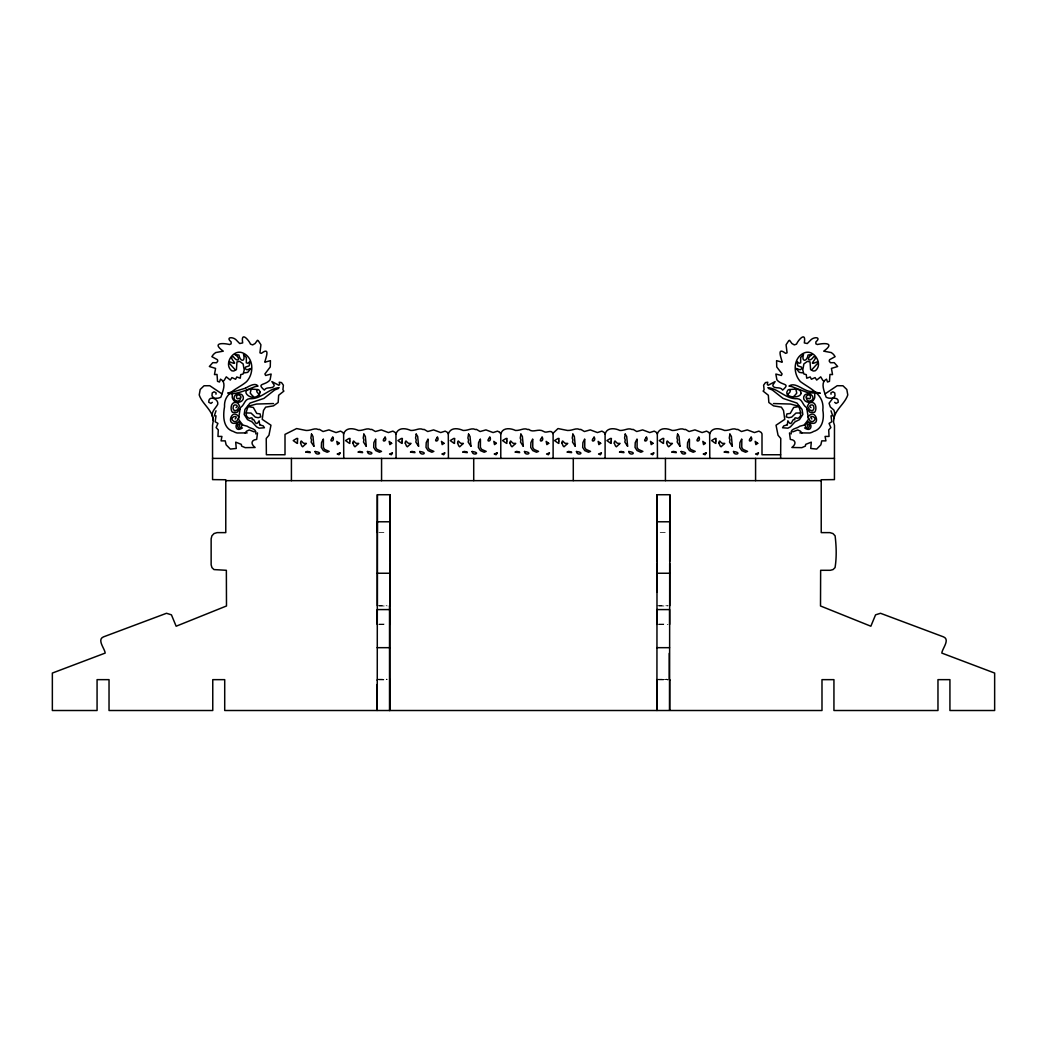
<?xml version="1.0" encoding="UTF-8"?>
<svg xmlns="http://www.w3.org/2000/svg" width="1047" height="1047" viewBox="0 0 1047 1047"><rect width="100%" height="100%" fill="white"/><g stroke="black" fill="none" stroke-linecap="round" stroke-linejoin="round"><path stroke-width="0.75" stroke-dasharray="5 3.75" d="M378.909 532.504L386.932 532.4M660.225 532.504L668.248 532.4M377.365 605.742L386.88 605.742M657.097 605.742L668.208 605.742M379.21 605.977L388.057 605.977M658.943 605.977L667.79 605.977M379.119 624.077L387.05 624.077M658.851 624.077L666.782 624.077M378.792 624.405L386.709 624.405M658.524 624.405L668.038 624.405M377.561 679.228L387.076 679.215M657.228 679.281L666.808 679.215M378.844 679.529L387.076 679.464M658.576 679.529L668.078 679.529L656.927 679.595M377.561 679.568L387.063 679.568M378.765 679.843L386.696 679.935M658.498 679.843L668.012 679.935"/><path stroke-width="1.5" d="M377.247 680.288L377.195 679.935M390.047 605.742L390.047 494.721L377.365 494.721L377.247 710.246M389.929 680.288L389.864 679.935M389.955 563.325L389.89 624.405L389.877 609.59L377.195 609.59L377.208 624.405M389.955 561.558L390.047 494.734M656.979 680.288L656.993 679.568L656.979 710.246M657.006 563.325L656.914 710.468L656.862 684.476M657.006 561.558L657.097 494.734L669.779 494.721L669.779 495.768M669.596 709.866L669.687 563.325M669.648 680.288L669.661 679.568L669.648 710.246M669.687 561.558L669.727 521.786L657.045 521.786L657.058 532.504M377.313 522.505L377.313 521.786L389.994 521.786L390.008 532.504M389.994 522.505L389.994 521.786M389.877 609.59L389.929 710.389M669.779 494.734L669.74 532.504L669.727 522.453M656.94 624.405L656.927 609.59L669.609 609.59L669.622 624.405M780.63 458.403L780.761 438.457L778.039 435.251L776.049 425.213L784.766 419.363L783.522 410.503L781.376 407.152L773.55 405.87L768.838 402.493L768.341 395.243L763.132 391.12L764.101 389.72L763.616 385.165L765.475 382.587L767.791 382.207L767.294 384.445L768.145 385.257L775.133 381.579L772.778 385.139C773.262 389.68 780.552 385.977 782.646 390.086C791.009 382.822 782.03 385.911 776.913 379.865L775.853 374.041L781.337 375.467L782.096 373.962L776.743 366.96L776.573 360.652L782.227 362.223C781.023 357.38 776.521 346.452 785.63 353.363L787.069 352.813L786.075 344.764L788.823 340.602L789.608 340.327L791.912 343.521L794.346 344.895L796.518 344.11C798.612 339.359 806.334 331.153 804.318 342.906L807.289 343.547L811.32 339.45C814.867 336.545 821.476 337.239 815.849 341.95L815.901 343.848L817.38 344.515C825.101 342.749 835.192 342.984 823.727 351.164L831.331 352.577L833.517 354.383L835.126 356.661L829.577 359.71L829.198 361.084L830.415 362.733L834.237 362.668L837.652 366.502L831.436 368.413L832.522 374.59L829.957 374.446L829.473 381.344L827.496 382.011L826.515 379.145C820.377 382.155 823.91 390.452 825.638 395.766A26.816 26.816 0 0 0 826.135 397.101L826.345 397.31A17.681 17.681 0 0 0 829.002 398.174C832.339 398.527 838.948 396.643 838.228 402.284L836.029 403.409L834.668 402.323M255.848 433.955C256.777 428.249 250.73 428.917 247.759 426.626A1.688 1.688 0 0 0 246.909 426.142L243.506 425.239A12.315 12.315 0 0 1 242.106 424.231L238.494 419.258L240.103 408.84A4.999 4.999 0 0 1 240.679 407.375C244.566 405.058 244.488 398.907 249.814 398.685C261.109 399.378 268.464 388.594 279.156 387.626M832.81 398.279L829.067 403.239L830.297 406.943L833.883 410.084L834.655 412.518L833.53 422.111L834.472 425.331L834.433 479.618L821.214 479.748L821.228 532.622L829.891 532.622L832.967 533.551L835.1 535.828C836.37 546.154 836.736 557.318 835.048 567.618L833.032 569.581L830.284 570.301L820.639 570.301L820.508 605.977L870.855 626.224L875.567 614.838L880.501 613.28L943.517 636.877C950.427 639.652 941.92 649.088 941.842 653.092L994.65 673.064L994.65 710.507L949.93 710.507L949.93 679.647L937.968 679.647L937.968 710.507L833.936 710.507L833.936 679.647L821.987 679.647L821.987 710.507L224.712 710.507L224.712 679.647L212.763 679.647L212.763 710.507L109.032 710.507L109.032 679.647L97.07 679.647L97.07 710.507L52.35 710.507L52.35 673.064L105.158 653.092C105.08 649.088 96.573 639.652 103.483 636.877L166.499 613.28L171.433 614.838L176.145 626.224L226.492 605.977L226.361 570.301L213.968 569.581L211.952 567.618L211.141 564.843L211.141 538.812L211.9 535.828L214.033 533.551L217.109 532.622L225.772 532.622L225.786 479.748L212.567 479.618L212.528 425.331L213.261 420.488A47.377 47.377 0 0 0 213.13 418.591C210.041 412.204 215.211 409.05 217.711 404.351C218.954 398.645 208.222 394.863 208.772 402.284L210.97 403.409L212.332 402.323M323.431 439.478L323.366 447.357L324.635 449.412L329.164 451.388L327.148 452.239L323.392 450.59L321.337 447.422L321.534 442.619L323.261 439.112M375.768 439.478L375.703 447.357L376.972 449.412L381.501 451.388L379.485 452.239L375.729 450.59L373.687 447.422L373.884 442.619L375.598 439.112M428.118 439.478L428.053 447.357L429.322 449.412L433.851 451.388L431.835 452.239L428.079 450.59L426.024 447.422L426.221 442.619L427.948 439.112M480.455 439.478L480.39 447.357L481.659 449.412L486.188 451.388L484.172 452.239L480.416 450.59L478.374 447.422L478.571 442.619L480.285 439.112M532.805 439.478L532.74 447.357L534.009 449.412L538.538 451.388L536.522 452.239L532.766 450.59L530.711 447.422L530.908 442.619L532.635 439.112M584.789 439.478L584.723 447.357L585.993 449.412L590.521 451.388L588.506 452.239L584.75 450.59L582.695 447.422L582.904 442.619L584.619 439.112M637.139 439.478L637.073 447.357L638.343 449.412L642.871 451.388L640.843 452.239L637.1 450.59L635.045 447.422L635.241 442.619L636.969 439.112M689.476 439.478L689.41 447.357L690.68 449.412L695.208 451.388L693.193 452.239L689.436 450.59L687.382 447.422L687.591 442.619L689.306 439.112M741.826 439.478L741.76 447.357L743.03 449.412L747.558 451.388L745.529 452.239L741.786 450.59L739.732 447.422L739.928 442.619L741.656 439.112M343.743 458.403L343.612 433.955A5.34 5.34 0 0 0 342.67 432.346L340.524 431.128L336.048 432.555L328.915 429.898L323.052 431.521L319.44 429.388A9.776 9.776 0 0 0 318.445 429.545C315.029 427.778 312.098 429.964 308.289 430.369A51.447 51.447 0 0 1 306.117 430.461L296.615 428.563L285.006 434.387L285.006 454.751L266.37 454.751L266.239 438.457L268.961 435.251L270.951 425.213L262.234 419.363L263.478 410.503L265.624 407.152L273.45 405.87L278.162 402.493L278.659 395.243L283.868 391.12L282.899 389.72L283.384 385.165L281.525 382.587L279.209 382.207L279.706 384.445L278.855 385.257L271.867 381.579L274.222 385.139C273.738 389.68 266.448 385.977 264.354 390.086C255.992 382.822 264.97 385.911 270.087 379.865L271.147 374.041L265.663 375.467L264.904 373.962L270.257 366.96L270.427 360.652L264.773 362.223C265.977 357.38 270.479 346.452 261.37 353.363L259.931 352.813L260.925 344.764L258.177 340.602L257.392 340.327L255.088 343.521L252.654 344.895L250.482 344.11C248.388 339.359 240.666 331.153 242.682 342.906L239.711 343.547L235.68 339.45C232.133 336.545 225.524 337.239 231.151 341.95L231.099 343.848L229.62 344.515C221.899 342.749 211.808 342.984 223.273 351.164L215.669 352.577L213.483 354.383L211.874 356.661L217.423 359.71L217.802 361.084L216.585 362.733L212.763 362.668L209.348 366.502L215.564 368.413L214.478 374.59L217.043 374.446L217.527 381.344L219.504 382.011L220.485 379.145C226.623 382.155 223.09 390.452 221.362 395.766A26.816 26.816 0 0 1 220.865 397.101L220.655 397.31A17.681 17.681 0 0 1 217.998 398.174L214.19 398.279M273.529 403.553L256.567 404.037L248.348 406.197A11.609 11.609 0 0 0 247.93 406.93C246.87 410.215 244.304 415.515 248.244 417.871A4.554 4.554 0 0 0 249.814 418.342C251.28 417.504 253.047 417.557 252.196 419.808C255.141 417.321 254.827 428.38 259.146 420.802L259.708 424.794M500.78 458.403L500.78 434.387C502.063 427.346 510.386 427.935 515.49 430.461A51.447 51.447 0 0 0 517.663 430.369C521.471 429.964 524.403 427.778 527.819 429.545A9.776 9.776 0 0 1 528.814 429.388C533.054 433.327 538.446 427.987 543.629 431.456C546.508 433.916 551.913 428.393 553.117 434.387L553.117 458.403M257.51 432.895L256.685 439.4C251.319 439.832 250.259 443.863 255.115 447.501L245.194 447.658L241.608 446.101L241.334 444.373L235.706 442.148L236.256 448.469L230.34 449.084L226.139 444.831L225.236 440.866L221.074 440.866L221.925 436.429L217.972 436.429L218.286 429.898L216.14 427.595L217.946 423.407L215.185 421.732L216.009 415.842L214.308 415.842L216.009 410.777M232.29 393.698L232.238 397.35A6.19 6.19 0 0 0 232.866 399.09C234.449 403.252 240.954 403.344 242.969 399.601A4.672 4.672 0 0 0 243.192 396.656C242.106 392.167 233.926 393.515 233.991 397.873A5.405 5.405 0 0 0 234.685 400.019L237.512 401.237A6.347 6.347 0 0 0 239.842 400.216L240.993 397.101A3.704 3.704 0 0 0 239.698 395.413C235.575 392.507 235.483 401.341 239.331 398.096M313.943 446.323L312.988 436.455L311.469 433.968M366.293 446.323L365.338 436.455L363.819 433.968M418.63 446.323L417.674 436.455L416.156 433.968M470.98 446.323L470.024 436.455L468.506 433.968M523.317 446.323L522.361 436.455L520.843 433.968M575.3 446.323L574.345 436.455L572.84 433.968M627.65 446.323L626.695 436.455L625.177 433.968M679.987 446.323L679.032 436.455L677.527 433.968M732.337 446.323L731.382 436.455L729.864 433.968M257.052 389.824L256.881 390.413A2.866 2.866 0 0 0 256.999 391.958L259.577 395.007M833.87 418.591C835.689 409.089 844.824 403.841 847.782 394.915L846.801 389.471L842.953 385.767L837.194 385.715L825.101 393.868M796.898 361.359L797.827 365.861L801.335 367.013L801.976 368.609L800.065 369.787L796.139 368.426M803.507 354.462C801.099 361.712 806.805 362.471 808.062 355.012L812.066 354.58C805.876 358.087 808.559 363.793 813.768 356.608L814.867 356.713C817.956 358.728 806.138 366.633 817.301 361.817L817.982 362.956L811.791 369.787M251.084 389.523L250.22 393.109L252.628 395.949A16.372 16.372 0 0 0 253.479 396.473L253.557 396.512M343.612 433.955C345.89 427.15 353.245 428.144 358.454 430.461A51.447 51.447 0 0 0 360.639 430.369C364.448 429.964 367.366 427.778 370.795 429.545A9.776 9.776 0 0 1 371.777 429.388L375.402 431.521L381.265 429.898L388.398 432.555L392.874 431.128L395.007 432.346A5.34 5.34 0 0 1 395.949 433.955L396.093 458.403M395.949 433.955C398.24 427.15 405.595 428.144 410.804 430.461A51.447 51.447 0 0 0 412.976 430.369C416.785 429.964 419.716 427.778 423.132 429.545A9.776 9.776 0 0 1 424.127 429.388L427.739 431.521L433.602 429.898L440.735 432.555L445.211 431.128L447.357 432.346A5.34 5.34 0 0 1 448.299 433.955L448.43 458.403M448.299 433.955C450.576 427.15 457.932 428.144 463.14 430.461A51.447 51.447 0 0 0 465.326 430.369C469.135 429.964 472.053 427.778 475.482 429.545A9.776 9.776 0 0 1 476.464 429.388L480.089 431.521L485.952 429.898L493.085 432.555L497.561 431.128L499.694 432.346M605.101 458.403L605.101 434.387C606.396 427.346 614.72 427.935 619.824 430.461A51.447 51.447 0 0 0 621.997 430.369C625.805 429.964 628.737 427.778 632.152 429.545A9.776 9.776 0 0 1 633.147 429.388L636.759 431.521L642.622 429.898L649.755 432.555L654.231 431.128L656.377 432.346A5.34 5.34 0 0 1 657.32 433.955L657.451 458.403M657.32 433.955C659.597 427.15 666.952 428.144 672.161 430.461A51.447 51.447 0 0 0 674.347 430.369C678.155 429.964 681.073 427.778 684.502 429.545A9.776 9.776 0 0 1 685.484 429.388L689.096 431.521L694.959 429.898L702.105 432.555L706.581 431.128L708.714 432.346A5.34 5.34 0 0 1 709.657 433.955L709.787 458.403M709.657 433.955C711.947 427.15 719.302 428.144 724.511 430.461A51.447 51.447 0 0 0 726.683 430.369C730.492 429.964 733.423 427.778 736.839 429.545A9.776 9.776 0 0 1 737.834 429.388L741.446 431.521L747.309 429.898L754.442 432.555L758.918 431.128L761.064 432.346A5.34 5.34 0 0 1 762.007 433.955L761.994 454.751L780.63 454.751M250.861 368.426L247.72 372.366L244.475 372.863M243.493 354.462L246.359 357.524L246.32 362.812L247.864 363.27L250.102 361.359M240.129 408.762L237.067 412.309L232.46 412.361C229.843 409.403 230.916 401.59 235.981 402.48A8.297 8.297 0 0 1 238.009 403.278L239.527 406.014L237.486 409.665A4.646 4.646 0 0 1 235.837 410.555L234.214 410.555L233.141 408.84A4.712 4.712 0 0 1 233.206 407.034C233.141 402.99 240.025 405.529 236.033 407.636M245.077 432.895L246.058 431.888A20.403 20.403 0 0 0 246.516 431.22L249.225 429.951L254.303 431.888M215.957 394.222L216.114 392.926L214.138 391.774L212.214 392.913L211.991 395.831L213.928 398.226M239.423 426.378L239.828 424.532L237.695 424.899A1.374 1.374 0 0 0 237.381 425.645L238.166 427.503A2.709 2.709 0 0 0 239.096 428.014L240.731 427.713L241.975 425.344A1.819 1.819 0 0 0 242.027 424.558C234.829 417.635 233.167 434.309 242.446 427.909M552.79 433.497L557.999 428.563L567.474 430.461A51.447 51.447 0 0 0 569.66 430.369C573.468 429.964 576.387 427.778 579.816 429.545A9.776 9.776 0 0 1 580.797 429.388L584.409 431.521L590.272 429.898L597.418 432.555L601.894 431.128L604.027 432.346A5.34 5.34 0 0 1 604.97 433.955M238.912 421.666L238.755 421.784A11.399 11.399 0 0 1 236.687 422.857C225.262 426.731 231.858 407.152 238.664 416.706A2.5 2.5 0 0 1 238.585 417.818L236.91 420.999L234.999 421.627A3.586 3.586 0 0 1 233.507 421.13C227.984 417.216 239.632 413.997 235.169 418.957M250.626 368.688L246.935 369.787L245.024 368.609L245.665 367.013L249.173 365.861L249.958 361.581M787.423 395.007L790.001 391.958A2.866 2.866 0 0 0 790.119 390.413L789.948 389.824M833.072 398.226L835.009 395.831L834.786 392.913L832.862 391.774L830.886 392.926L831.043 394.222M787.279 424.807L783.771 425.893L782.554 427.752L787.92 428.171L790.42 426.849L794.922 421.902L799.489 419.611L802.84 414.429L802.041 409.403L796.937 403.056L783.064 398.41L772.293 389.955L768.485 388.463M793.443 396.512L793.521 396.473A16.372 16.372 0 0 0 794.372 395.949L796.78 393.109L795.916 389.523M792.697 431.888L797.775 429.951L800.484 431.22A20.403 20.403 0 0 0 800.942 431.888L801.923 432.895M306.051 451.924L306.248 451.833A9.528 9.528 0 0 1 307.255 451.414L310.069 451.964A1.505 1.505 0 0 1 310.226 452.631L305.763 452.134M358.401 451.924L358.584 451.833A9.528 9.528 0 0 1 359.592 451.414L362.419 451.964A1.505 1.505 0 0 1 362.563 452.631L358.1 452.134M410.738 451.924L410.934 451.833A9.528 9.528 0 0 1 411.942 451.414L414.756 451.964A1.505 1.505 0 0 1 414.913 452.631L410.45 452.134M463.088 451.924L463.271 451.833A9.528 9.528 0 0 1 464.279 451.414L467.106 451.964A1.505 1.505 0 0 1 467.25 452.631L462.787 452.134M515.425 451.924L515.621 451.833A9.528 9.528 0 0 1 516.629 451.414L519.443 451.964A1.505 1.505 0 0 1 519.6 452.631L515.137 452.134M567.422 451.924L567.605 451.833A9.528 9.528 0 0 1 568.613 451.414L571.44 451.964A1.505 1.505 0 0 1 571.583 452.631L567.121 452.134M619.759 451.924L619.942 451.833A9.528 9.528 0 0 1 620.95 451.414L623.776 451.964A1.505 1.505 0 0 1 623.92 452.631L619.471 452.134M672.109 451.924L672.292 451.833A9.528 9.528 0 0 1 673.3 451.414L676.126 451.964A1.505 1.505 0 0 1 676.27 452.631L671.808 452.134M724.445 451.924L724.629 451.833A9.528 9.528 0 0 1 725.636 451.414L728.463 451.964A1.505 1.505 0 0 1 728.607 452.631L724.158 452.134M803.402 354.711L800.641 357.524L800.68 362.812L799.136 363.27L797.042 361.581M824.225 381.2L823.806 381.291A9.973 9.973 0 0 1 822.68 380.113L820.717 376.855L816.699 380.061L815.076 377.601L811.399 379.25L810.221 376.959L806.74 378.216L806.255 374.604L803.874 374.001L802.774 370.049L803.887 363.898L807.381 361.359L810.038 361.896L810.587 369.643L813.257 371.018L815.116 370.821C823.557 364.88 814.605 349.436 804.999 352.63C793.888 356.503 792.671 371.345 799.044 379.917A60.582 60.582 0 0 0 800.379 381.592C810.417 389.039 824.709 394.274 822.824 410.162C824.369 418.538 822.667 428.943 813.454 431.521A11.059 11.059 0 0 1 809.75 432.987L799.843 432.895M802.526 372.863L799.28 372.366L796.374 368.688M278.515 388.463L274.707 389.955L263.936 398.41L250.063 403.056L244.959 409.403L244.16 414.429L247.511 419.611L252.078 421.902L256.58 426.849L259.08 428.171L264.446 427.752L263.229 425.893L259.721 424.807M247.157 432.895L237.263 432.987A11.059 11.059 0 0 1 233.546 431.521C222.932 428.55 222.867 415.868 224.542 406.825C223.639 392.154 238.101 389.144 246.621 381.592A60.582 60.582 0 0 0 247.956 379.917C254.329 371.345 253.112 356.503 242.001 352.63C232.395 349.436 223.443 364.88 231.884 370.821L233.743 371.018L236.413 369.643L236.962 361.896L239.619 361.359L243.113 363.898L244.226 370.049L243.126 374.001L240.745 374.604L240.26 378.216L236.779 376.959L235.601 379.25L231.924 377.601L230.301 380.061L226.283 376.855L224.32 380.113A9.973 9.973 0 0 1 223.194 381.291L222.775 381.2M798.272 406.694L793.678 407.466L790.249 413.434L786.912 413.905L786.205 416.876L788.771 417.701L791.689 417.125L795.982 413.055L799.594 412.976A5.745 5.745 0 0 0 800.549 413.002L800.549 415.999L798.756 417.871A4.554 4.554 0 0 1 797.186 418.342C795.72 417.504 793.953 417.557 794.804 419.808C791.82 417.334 792.186 428.406 787.854 420.802L787.292 424.794M773.471 403.553L790.433 404.037L798.652 406.197A11.609 11.609 0 0 1 799.07 406.93L800.746 412.898M212.528 458.403L834.472 458.403M225.786 480.652L821.214 480.652M377.286 573.246L389.955 573.246M657.019 573.246L669.687 573.246M377.156 647.674L389.837 647.674M656.888 647.674L669.57 647.674M767.844 387.626C778.536 388.594 785.891 399.378 797.186 398.685C802.512 398.907 802.434 405.058 806.321 407.375A4.999 4.999 0 0 1 806.897 408.84L808.506 419.258L804.894 424.231A12.315 12.315 0 0 1 803.494 425.239L800.091 426.142A1.688 1.688 0 0 0 799.241 426.626C796.27 428.93 790.223 428.249 791.152 433.955M246.228 412.976L246.451 413.002A5.745 5.745 0 0 0 247.406 412.976L251.018 413.055L255.311 417.125L258.229 417.701L260.795 416.876L260.088 413.905L256.751 413.434L253.322 407.466L248.728 406.694M235.209 369.787L229.018 362.956L229.699 361.817C240.862 366.633 229.044 358.728 232.133 356.713L233.232 356.608C238.441 363.793 241.124 358.087 234.934 354.58L238.938 355.012C240.182 362.079 245.626 362.118 243.598 354.711M221.899 393.868L209.806 385.715L204.047 385.767L200.199 389.471L199.218 394.915C202.28 404.273 212.777 410.084 213.261 420.488M811.831 418.957C807.368 413.997 819.016 417.216 813.493 421.13A3.586 3.586 0 0 1 812.001 421.627L810.09 420.999L808.415 417.818A2.5 2.5 0 0 1 808.336 416.706C815.142 407.152 821.738 426.731 810.313 422.857A11.399 11.399 0 0 1 808.245 421.784L808.088 421.666M810.967 407.636C806.975 405.529 813.859 402.99 813.794 407.034A4.712 4.712 0 0 1 813.859 408.84L812.786 410.555L811.163 410.555A4.646 4.646 0 0 1 809.514 409.665L807.473 406.014L808.991 403.278A8.297 8.297 0 0 1 811.019 402.48C816.084 401.59 817.157 409.403 814.54 412.361L809.933 412.309L806.871 408.762M804.554 427.909C813.833 434.309 812.171 417.635 804.973 424.558A1.819 1.819 0 0 0 805.025 425.344L806.269 427.713L807.904 428.014A2.709 2.709 0 0 0 808.834 427.503L809.619 425.645A1.374 1.374 0 0 0 809.305 424.899L807.172 424.532L807.577 426.378M807.669 398.096C811.517 401.341 811.425 392.507 807.302 395.413A3.704 3.704 0 0 0 806.007 397.101L807.158 400.216A6.347 6.347 0 0 0 809.488 401.237L812.315 400.019A5.405 5.405 0 0 0 813.009 397.873C813.074 393.515 804.894 392.167 803.808 396.656A4.672 4.672 0 0 0 804.031 399.601C806.046 403.344 812.551 403.252 814.134 399.09A6.19 6.19 0 0 0 814.762 397.35L814.723 393.751M732.193 446.153L729.523 442.056L729.942 439.989A5.968 5.968 0 0 0 729.707 439.19L729.497 438.758A1.858 1.858 0 0 1 729.301 437.829L729.903 434.269M679.856 446.153L677.187 442.056L677.592 439.989A5.968 5.968 0 0 0 677.357 439.19L677.16 438.758A1.858 1.858 0 0 1 676.951 437.829L677.566 434.269M627.506 446.153L624.837 442.056L625.255 439.989A5.968 5.968 0 0 0 625.02 439.19L624.81 438.758A1.858 1.858 0 0 1 624.614 437.829L625.216 434.269M575.169 446.153L572.5 442.056L572.905 439.989A5.968 5.968 0 0 0 572.67 439.19L572.473 438.758A1.858 1.858 0 0 1 572.264 437.829L572.879 434.269M523.173 446.153L520.516 442.056L520.922 439.989A5.968 5.968 0 0 0 520.686 439.19L520.477 438.758A1.858 1.858 0 0 1 520.28 437.829L520.896 434.269M470.836 446.153L468.166 442.056L468.585 439.989A5.968 5.968 0 0 0 468.336 439.19L468.14 438.758A1.858 1.858 0 0 1 467.93 437.829L468.546 434.269M418.486 446.153L415.829 442.056L416.235 439.989A5.968 5.968 0 0 0 415.999 439.19L415.79 438.758A1.858 1.858 0 0 1 415.594 437.829L416.209 434.269M366.149 446.153L363.479 442.056L363.898 439.989A5.968 5.968 0 0 0 363.649 439.19L363.453 438.758A1.858 1.858 0 0 1 363.244 437.829L363.859 434.269M313.799 446.153L311.142 442.056L311.548 439.989A5.968 5.968 0 0 0 311.312 439.19L311.103 438.758A1.858 1.858 0 0 1 310.907 437.829L311.522 434.269M830.991 410.777L832.692 415.842L830.991 415.842L831.815 421.732L829.054 423.407L830.86 427.595L828.714 429.898L829.028 436.429L825.075 436.429L825.926 440.866L821.764 440.866L820.861 444.831L816.66 449.084L810.744 448.469L811.294 442.148L805.667 444.373L805.392 446.101L801.806 447.658L791.885 447.501C796.741 443.863 795.681 439.832 790.315 439.4L789.49 432.895M377.129 710.442L377.129 684.476M657.097 494.721L657.097 592.249M377.365 494.721L377.365 605.742M377.313 521.786L377.326 532.504M389.929 679.529L389.929 709.29M389.798 684.476L389.811 710.442M755.581 458.403L755.581 480.652M669.779 495.938L669.779 605.742M669.255 653.341L669.255 679.477M665.434 458.403L665.434 480.652M573.285 458.403L573.285 480.652M473.715 458.403L473.715 480.652M389.523 605.977L389.523 710.507M381.566 458.403L381.566 480.652M291.419 458.403L291.419 480.652M499.694 432.346A5.34 5.34 0 0 1 500.636 433.955M801.099 393.358C799.79 399.313 782.057 397.467 788.011 390.021A4.044 4.044 0 0 1 789.163 389.51L789.909 389.484A36.213 36.213 0 0 0 790.786 389.471C794.437 389.17 801.047 388.044 801.099 393.358M297.44 441.062L297.427 442.122A27.444 27.444 0 0 0 297.492 443.431A56.211 56.211 0 0 1 296.079 442.659L293.212 440.578L296.654 438.497A3.547 3.547 0 0 1 297.688 438.484L297.44 441.062M349.79 441.062L349.777 442.122A27.444 27.444 0 0 0 349.829 443.431A56.211 56.211 0 0 1 348.429 442.659L345.549 440.578L349.004 438.497A3.547 3.547 0 0 1 350.038 438.484L349.79 441.062M402.127 441.062L402.113 442.122A27.444 27.444 0 0 0 402.179 443.431A56.211 56.211 0 0 1 400.765 442.659L397.899 440.578L401.341 438.497A3.547 3.547 0 0 1 402.375 438.484L402.127 441.062M454.477 441.062L454.463 442.122A27.444 27.444 0 0 0 454.516 443.431A56.211 56.211 0 0 1 453.115 442.659L450.236 440.578L453.691 438.497A3.547 3.547 0 0 1 454.725 438.484L454.477 441.062M506.813 441.062L506.8 442.122A27.444 27.444 0 0 0 506.866 443.431A56.211 56.211 0 0 1 505.452 442.659L502.586 440.578L506.028 438.497A3.547 3.547 0 0 1 507.062 438.484L506.813 441.062M558.81 441.062L558.797 442.122A27.444 27.444 0 0 0 558.849 443.431A56.211 56.211 0 0 1 557.449 442.659L554.57 440.578L558.012 438.497A3.547 3.547 0 0 1 559.059 438.484L558.81 441.062M611.147 441.062L611.134 442.122A27.444 27.444 0 0 0 611.199 443.431A56.211 56.211 0 0 1 609.786 442.659L606.92 440.578L610.362 438.497A3.547 3.547 0 0 1 611.396 438.484L611.147 441.062M663.497 441.062L663.484 442.122A27.444 27.444 0 0 0 663.536 443.431A56.211 56.211 0 0 1 662.136 442.659L659.257 440.578L662.699 438.497A3.547 3.547 0 0 1 663.746 438.484L663.497 441.062M715.834 441.062L715.821 442.122A27.444 27.444 0 0 0 715.886 443.431A56.211 56.211 0 0 1 714.473 442.659L711.607 440.578L715.049 438.497A3.547 3.547 0 0 1 716.083 438.484L715.834 441.062M260.337 392.324C254.015 406.105 233.874 386.736 256.214 389.471A36.213 36.213 0 0 0 257.091 389.484L257.837 389.51A4.044 4.044 0 0 1 258.989 390.021L260.337 392.324M315.108 451.493C315.461 456.531 324.936 452.762 315.108 451.493M367.445 451.493C367.798 456.531 377.286 452.762 367.445 451.493M419.795 451.493C420.148 456.531 429.623 452.762 419.795 451.493M472.132 451.493C472.485 456.531 481.973 452.762 472.132 451.493M524.482 451.493C524.835 456.531 534.31 452.762 524.482 451.493M576.465 451.493C576.818 456.531 586.307 452.762 576.465 451.493M628.815 451.493C629.168 456.531 638.644 452.762 628.815 451.493M681.152 451.493C681.505 456.531 690.994 452.762 681.152 451.493M733.502 451.493C733.855 456.531 743.331 452.762 733.502 451.493M820.037 393.149L808.153 392.834L791.82 386.618A66.118 66.118 0 0 0 788.993 386.081C795.746 381.108 804.489 392.494 812.38 391.499A258.426 258.426 0 0 0 819.291 392.991L820.023 393.135M340.039 452.932L339.477 454.149A6.845 6.845 0 0 1 338.979 454.738L337.226 454.005L340.039 452.932M392.389 452.932L391.827 454.149A6.845 6.845 0 0 1 391.316 454.738L389.576 454.005L392.389 452.932M444.726 452.932L444.164 454.149A6.845 6.845 0 0 1 443.666 454.738L441.913 454.005L444.726 452.932M497.076 452.932L496.514 454.149A6.845 6.845 0 0 1 496.003 454.738L494.263 454.005L497.076 452.932M549.413 452.932L548.85 454.149A6.845 6.845 0 0 1 548.353 454.738L546.599 454.005L549.413 452.932M601.397 452.932L600.834 454.149A6.845 6.845 0 0 1 600.337 454.738L598.583 454.005L601.397 452.932M653.747 452.932L653.184 454.149A6.845 6.845 0 0 1 652.687 454.738L650.933 454.005L653.747 452.932M706.084 452.932L705.521 454.149A6.845 6.845 0 0 1 705.024 454.738L703.27 454.005L706.084 452.932M758.434 452.932L757.871 454.149A6.845 6.845 0 0 1 757.374 454.738L755.62 454.005L758.434 452.932M300.568 443.13L301.706 445.852A13.231 13.231 0 0 0 302.662 446.794L306.365 443.405A20.953 20.953 0 0 1 305.371 443.391C302.217 444.504 301.052 437.659 300.568 443.13M352.904 443.13L354.056 445.852A13.231 13.231 0 0 0 354.998 446.794L358.715 443.405A20.953 20.953 0 0 1 357.721 443.391C354.553 444.504 353.389 437.659 352.904 443.13M405.254 443.13L406.393 445.852A13.231 13.231 0 0 0 407.348 446.794L411.052 443.405A20.953 20.953 0 0 1 410.058 443.391C406.903 444.504 405.739 437.659 405.254 443.13M457.591 443.13L458.743 445.852A13.231 13.231 0 0 0 459.685 446.794L463.402 443.405A20.953 20.953 0 0 1 462.408 443.391C459.24 444.504 458.076 437.659 457.591 443.13M509.941 443.13L511.08 445.852A13.231 13.231 0 0 0 512.035 446.794L515.739 443.405A20.953 20.953 0 0 1 514.744 443.391C511.59 444.504 510.426 437.659 509.941 443.13M561.925 443.13L563.064 445.852A13.231 13.231 0 0 0 564.019 446.794L567.736 443.405A20.953 20.953 0 0 1 566.741 443.391C563.574 444.504 562.409 437.659 561.925 443.13M614.275 443.13L615.414 445.852A13.231 13.231 0 0 0 616.369 446.794L620.073 443.405A20.953 20.953 0 0 1 619.078 443.391C615.924 444.504 614.759 437.659 614.275 443.13M666.612 443.13L667.75 445.852A13.231 13.231 0 0 0 668.706 446.794L672.423 443.405A20.953 20.953 0 0 1 671.428 443.391C668.261 444.504 667.096 437.659 666.612 443.13M718.962 443.13L720.1 445.852A13.231 13.231 0 0 0 721.056 446.794L724.76 443.405A20.953 20.953 0 0 1 723.765 443.391C720.611 444.504 719.446 437.659 718.962 443.13M332.069 438.313C328.208 442.397 335.55 441.873 332.75 436.874A26.986 26.986 0 0 0 332.436 437.541L332.069 438.313M384.419 438.313C380.545 442.397 387.887 441.873 385.1 436.874A26.986 26.986 0 0 0 384.773 437.541L384.419 438.313M436.756 438.313C432.895 442.397 440.224 441.873 437.437 436.874A26.986 26.986 0 0 0 437.123 437.541L436.756 438.313M489.106 438.313C485.232 442.397 492.574 441.873 489.787 436.874A26.986 26.986 0 0 0 489.459 437.541L489.106 438.313M541.443 438.313C537.582 442.397 544.911 441.873 542.124 436.874A26.986 26.986 0 0 0 541.809 437.541L541.443 438.313M593.427 438.313C589.566 442.397 596.908 441.873 594.12 436.874A26.986 26.986 0 0 0 593.793 437.541L593.427 438.313M645.777 438.313C641.916 442.397 649.245 441.873 646.457 436.874A26.986 26.986 0 0 0 646.13 437.541L645.777 438.313M698.113 438.313C694.253 442.397 701.595 441.873 698.807 436.874A26.986 26.986 0 0 0 698.48 437.541L698.113 438.313M750.463 438.313C746.603 442.397 753.932 441.873 751.144 436.874A26.986 26.986 0 0 0 750.817 437.541L750.463 438.313M339.32 443.339L337.487 444.622L336.781 441.363L339.32 443.339M391.657 443.339L389.837 444.622L389.131 441.363L391.657 443.339M444.007 443.339L442.174 444.622L441.468 441.363L444.007 443.339M496.343 443.339L494.524 444.622L493.818 441.363L496.343 443.339M548.693 443.339L546.861 444.622L546.154 441.363L548.693 443.339M600.677 443.339L598.858 444.622L598.138 441.363L600.677 443.339M653.027 443.339L651.195 444.622L650.488 441.363L653.027 443.339M705.364 443.339L703.545 444.622L702.825 441.363L705.364 443.339M757.714 443.339L755.882 444.622L755.175 441.363L757.714 443.339M245.574 388.136L234.62 391.499A258.426 258.426 0 0 1 227.709 392.991C233.952 395.766 247.21 389.615 255.18 386.618A66.118 66.118 0 0 1 258.007 386.081C255.389 382.234 248.911 386.291 245.574 388.136"/></g></svg>
